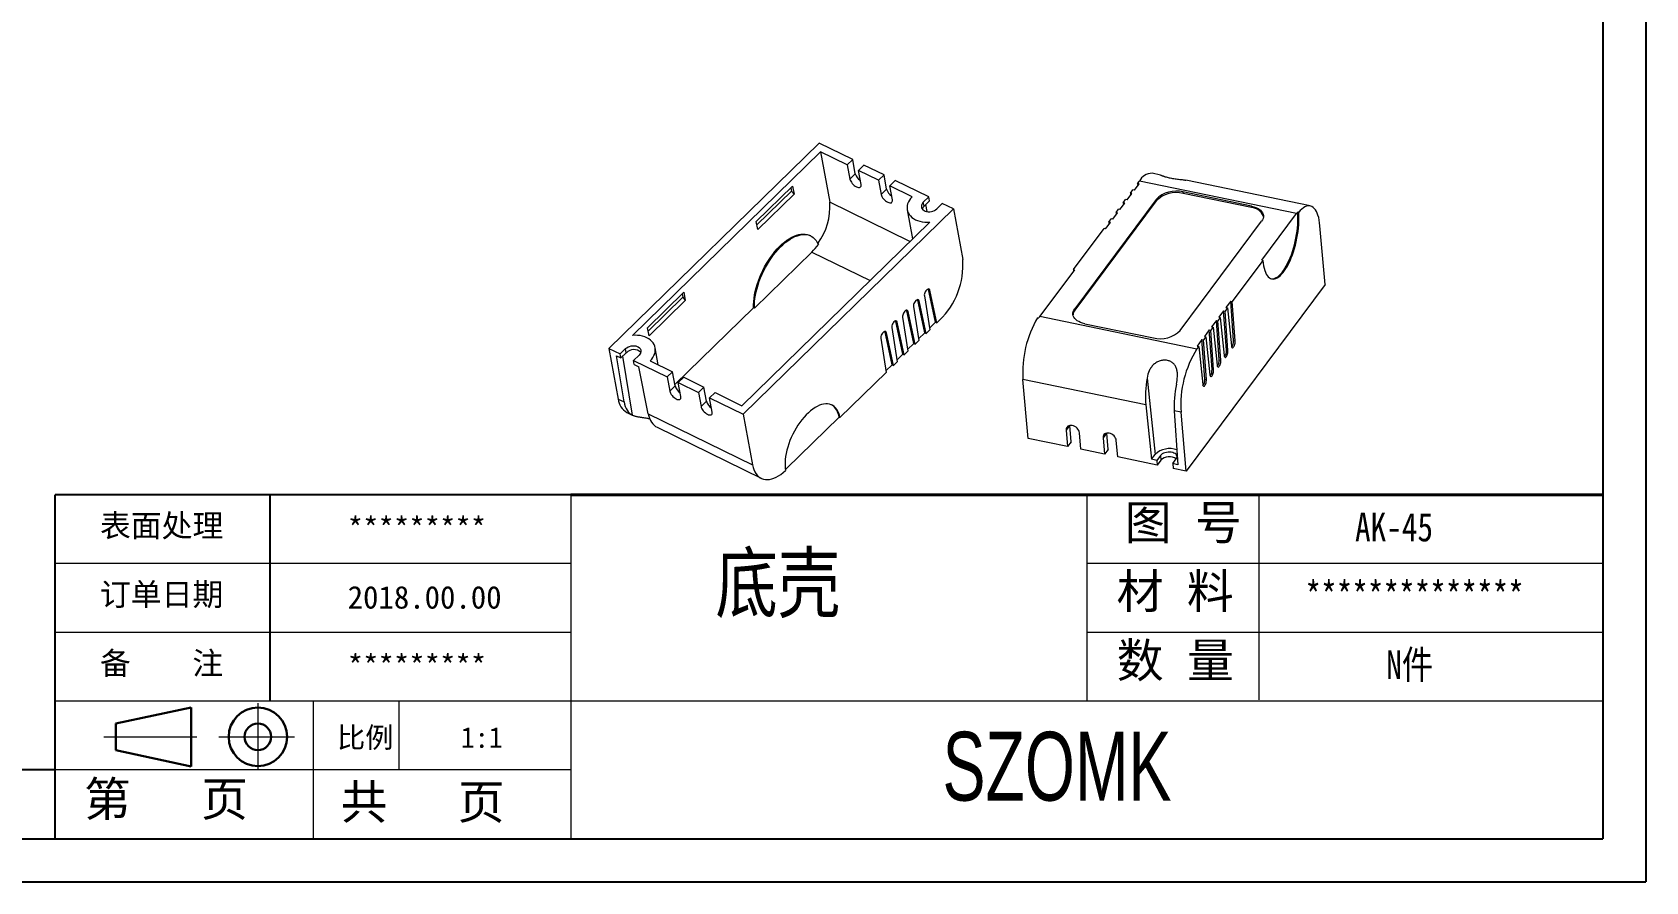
# Model space of a CAD drawing. Header units: inches. Extents: x 1696 to 2418, y 390 to 607.
# Drawn here: x 2223.6 to 2418.1, y 389.6 to 492 of the extents above; entities that cross this region are included whole.
import ezdxf

# ---------------------------------------------------------------- set-up
doc = ezdxf.new("R2010")
doc.units = ezdxf.units.IN
doc.header["$LTSCALE"] = 15
doc.linetypes.add('CENTER2', pattern=[28.575, 19.05, -3.175, 3.175, -3.175])
doc.layers.add('文字', color=81, linetype='Continuous')
for name, color, linetype, lineweight in [('粗实线', 7, 'Continuous', 30), ('细实线', 3, 'Continuous', 9), ('细点划线', 2, 'CENTER2', 9)]:
    doc.layers.add(name, color=color, linetype=linetype, lineweight=lineweight)
doc.styles.get("Standard").update_dxf_attribs({"font": 'txt', "bigfont": 'gbcbig.shx'})
doc.styles.add('宋体', font='', dxfattribs={"width": 0.8, "height": 3.5})
doc.styles.add('长仿宋', font='', dxfattribs={"width": 0.7, "height": 4})
doc.styles.get('宋体').set_extended_font_data('SimSun')
doc.styles.get('长仿宋').set_extended_font_data('SimSun')

msp = doc.modelspace()

# ---------------------------------------------------------------- linework, layer by layer
for p, q in [((2418.112, 607.341), (2418.112, 389.613)), ((2412.928, 602.157), (2412.928, 394.797)), ((2288.512, 436.269), (2226.304, 436.269)), ((2226.304, 394.797), (2226.304, 436.269)), ((2252.224, 411.386), (2252.224, 436.269)), ((2226.304, 403.092), (2115.367, 403.092)), ((2115.367, 394.797), (2412.928, 394.797)), ((2110.183, 389.613), (2418.112, 389.613))]:
    msp.add_line(p, q)
at = {"color": 7, "linetype": 'Continuous', "lineweight": 15}
for p, q in [((2318.442, 478.662), (2293.095, 453.906)), ((2322.488, 476.677), (2318.442, 478.662)), ((2318.596, 477.625), (2295.925, 455.482)), ((2321.832, 476.037), (2318.596, 477.625)), ((2318.596, 477.625), (2319.718, 471.53)), ((2321.832, 476.037), (2322.488, 476.677)), ((2322.802, 474.97), (2322.488, 476.677)), ((2321.832, 476.037), (2322.147, 474.33)), ((2322.147, 474.33), (2322.802, 474.97)), ((2323.836, 476.015), (2323.181, 475.375)), ((2323.495, 473.669), (2323.181, 475.375)), ((2325.608, 474.184), (2323.181, 475.375)), ((2326.264, 474.824), (2323.836, 476.015)), ((2325.608, 474.184), (2326.264, 474.824)), ((2326.578, 473.118), (2326.264, 474.824)), ((2359.617, 474.816), (2358.586, 475.029)), ((2310.864, 469.21), (2315.234, 473.479)), ((2310.937, 468.814), (2315.099, 472.88)), ((2315.026, 473.276), (2315.099, 472.88)), ((2315.099, 472.88), (2315.414, 472.504)), ((2315.234, 473.479), (2315.414, 472.504)), ((2325.608, 474.184), (2325.922, 472.478)), ((2325.922, 472.478), (2326.578, 473.118)), ((2327.612, 474.163), (2326.957, 473.522)), ((2329.654, 472.199), (2326.957, 473.522)), ((2327.271, 471.816), (2326.957, 473.522)), ((2331.658, 472.178), (2327.612, 474.163)), ((2355.97, 472.635), (2356.259, 473.022)), ((2356.449, 472.983), (2356.259, 473.022)), ((2356.449, 472.983), (2357.027, 473.758)), ((2356.836, 473.798), (2357.052, 474.088)), ((2357.027, 473.758), (2356.836, 473.798)), ((2356.836, 473.798), (2356.855, 473.528)), ((2375.997, 470.169), (2357.052, 474.088)), ((2370.576, 471.067), (2362.312, 472.777)), ((2362.312, 472.777), (2362.327, 472.606)), ((2377.658, 471.084), (2362.637, 474.191)), ((2315.414, 472.504), (2311.044, 468.235)), ((2331.658, 472.178), (2331.002, 471.537)), ((2331.092, 471.05), (2331.002, 471.537)), ((2331.748, 471.69), (2331.092, 471.05)), ((2331.466, 470.404), (2331.321, 471.274)), ((2331.748, 471.69), (2331.658, 472.178)), ((2332.62, 470.743), (2333.276, 471.384)), ((2334.624, 470.722), (2333.276, 471.384)), ((2359.076, 471.88), (2349.26, 458.702)), ((2359.091, 471.71), (2349.275, 458.532)), ((2354.717, 470.657), (2355.294, 471.433)), ((2355.104, 471.472), (2355.392, 471.86)), ((2355.294, 471.433), (2355.104, 471.472)), ((2355.104, 471.472), (2355.123, 471.203)), ((2355.583, 471.82), (2355.392, 471.86)), ((2355.583, 471.82), (2356.161, 472.595)), ((2356.161, 472.595), (2355.97, 472.635)), ((2355.97, 472.635), (2355.989, 472.366)), ((2359.091, 471.71), (2359.076, 471.88)), ((2370.591, 470.896), (2362.327, 472.606)), ((2370.591, 470.896), (2370.576, 471.067)), ((2309.124, 447.003), (2331.795, 469.146)), ((2309.277, 445.966), (2334.624, 470.722)), ((2311.044, 468.235), (2310.864, 469.21)), ((2329.058, 470.634), (2329.707, 467.106)), ((2334.624, 470.722), (2335.747, 464.627)), ((2352.985, 468.332), (2353.562, 469.107)), ((2353.371, 469.147), (2353.66, 469.534)), ((2353.562, 469.107), (2353.371, 469.147)), ((2353.371, 469.147), (2353.391, 468.877)), ((2353.851, 469.495), (2353.66, 469.534)), ((2353.851, 469.495), (2354.428, 470.27)), ((2354.238, 470.309), (2354.526, 470.697)), ((2354.428, 470.27), (2354.238, 470.309)), ((2354.238, 470.309), (2354.257, 470.04)), ((2354.717, 470.657), (2354.526, 470.697)), ((2361.975, 456.072), (2371.791, 469.25)), ((2371.811, 464.549), (2375.997, 470.169)), ((2376.27, 470.328), (2376.143, 470.354)), ((2317.419, 467.47), (2317.312, 467.522)), ((2349.113, 463.429), (2352.794, 468.371)), ((2352.985, 468.332), (2352.794, 468.371)), ((2379.456, 461.602), (2378.833, 468.7)), ((2310.632, 458.757), (2317.569, 465.533)), ((2349.24, 463.403), (2345.054, 457.783)), ((2349.24, 463.403), (2349.113, 463.429)), ((2349.113, 463.429), (2349.126, 463.251)), ((2371.938, 464.522), (2368.257, 459.581)), ((2371.811, 464.549), (2371.938, 464.522)), ((2379.456, 461.602), (2362.71, 439.122)), ((2297.754, 456.405), (2302.124, 460.674)), ((2297.827, 456.009), (2301.989, 460.075)), ((2302.303, 459.698), (2297.933, 455.43)), ((2301.916, 460.471), (2301.989, 460.075)), ((2301.989, 460.075), (2302.303, 459.698)), ((2302.124, 460.674), (2302.303, 459.698)), ((2330.327, 459.715), (2330.298, 459.794)), ((2330.489, 459.636), (2330.327, 459.715)), ((2331.168, 455.79), (2330.327, 459.715)), ((2331.33, 455.711), (2330.489, 459.636)), ((2331.126, 460.258), (2331.767, 456.138)), ((2331.638, 460.996), (2331.609, 461.075)), ((2331.8, 460.916), (2331.638, 460.996)), ((2332.479, 457.071), (2331.638, 460.996)), ((2332.641, 456.991), (2331.8, 460.916)), ((2368.066, 459.62), (2367.489, 458.845)), ((2368.066, 459.62), (2368.257, 459.581)), ((2368.411, 454.846), (2368.066, 459.62)), ((2368.602, 454.807), (2368.257, 459.581)), ((2310.524, 458.81), (2301.048, 449.556)), ((2310.632, 458.757), (2310.524, 458.81)), ((2327.705, 457.154), (2327.676, 457.233)), ((2328.504, 457.697), (2329.145, 453.577)), ((2329.016, 458.435), (2328.987, 458.514)), ((2329.178, 458.355), (2329.016, 458.435)), ((2329.857, 454.51), (2329.016, 458.435)), ((2330.019, 454.43), (2329.178, 458.355)), ((2329.815, 458.978), (2330.456, 454.857)), ((2332.641, 456.991), (2332.969, 457.311)), ((2344.783, 457.607), (2344.91, 457.58)), ((2345.054, 457.783), (2363.998, 453.864)), ((2349.26, 458.702), (2349.275, 458.532)), ((2366.334, 457.294), (2365.757, 456.519)), ((2366.334, 457.294), (2366.525, 457.255)), ((2366.679, 452.521), (2366.334, 457.294)), ((2366.813, 457.643), (2366.525, 457.255)), ((2366.87, 452.481), (2366.525, 457.255)), ((2367.2, 458.457), (2366.623, 457.682)), ((2366.623, 457.682), (2366.813, 457.643)), ((2366.813, 457.643), (2367.291, 453.046)), ((2367.2, 458.457), (2367.391, 458.418)), ((2367.545, 453.683), (2367.2, 458.457)), ((2367.68, 458.805), (2367.391, 458.418)), ((2367.736, 453.644), (2367.391, 458.418)), ((2367.489, 458.845), (2367.68, 458.805)), ((2367.68, 458.805), (2368.157, 454.209)), ((2297.933, 455.43), (2297.754, 456.405)), ((2326.394, 455.874), (2326.365, 455.953)), ((2326.556, 455.794), (2326.394, 455.874)), ((2327.235, 451.949), (2326.394, 455.874)), ((2327.397, 451.869), (2326.556, 455.794)), ((2327.193, 456.417), (2327.834, 452.296)), ((2327.867, 457.075), (2327.705, 457.154)), ((2328.546, 453.229), (2327.705, 457.154)), ((2328.708, 453.15), (2327.867, 457.075)), ((2330.424, 455.063), (2331.168, 455.79)), ((2331.168, 455.79), (2331.33, 455.711)), ((2331.33, 455.711), (2331.767, 456.138)), ((2331.735, 456.344), (2332.479, 457.071)), ((2332.479, 457.071), (2332.641, 456.991)), ((2350.475, 456.885), (2358.739, 455.175)), ((2365.081, 455.317), (2364.792, 454.929)), ((2365.468, 456.132), (2364.89, 455.357)), ((2364.89, 455.357), (2365.081, 455.317)), ((2365.081, 455.317), (2365.558, 450.721)), ((2365.468, 456.132), (2365.659, 456.092)), ((2365.813, 451.358), (2365.468, 456.132)), ((2365.947, 456.48), (2365.659, 456.092)), ((2366.003, 451.318), (2365.659, 456.092)), ((2365.757, 456.519), (2365.947, 456.48)), ((2365.947, 456.48), (2366.425, 451.884)), ((2293.095, 453.906), (2294.444, 453.244)), ((2293.095, 453.906), (2294.217, 447.81)), ((2294.444, 453.244), (2295.099, 453.884)), ((2294.534, 452.756), (2295.189, 453.397)), ((2295.189, 453.397), (2295.099, 453.884)), ((2299.038, 451.951), (2298.662, 453.994)), ((2325.882, 455.136), (2326.523, 451.016)), ((2328.708, 453.15), (2329.145, 453.577)), ((2329.113, 453.783), (2329.857, 454.51)), ((2329.857, 454.51), (2330.019, 454.43)), ((2330.019, 454.43), (2330.456, 454.857)), ((2364.215, 454.154), (2363.998, 453.864)), ((2364.602, 454.969), (2364.024, 454.194)), ((2364.024, 454.194), (2364.215, 454.154)), ((2364.215, 454.154), (2364.692, 449.558)), ((2364.602, 454.969), (2364.792, 454.929)), ((2364.947, 450.195), (2364.602, 454.969)), ((2365.137, 450.156), (2364.792, 454.929)), ((2367.545, 453.683), (2367.736, 453.644)), ((2368.411, 454.846), (2368.602, 454.807)), ((2294.918, 447.467), (2293.994, 453.021)), ((2293.994, 453.021), (2294.534, 452.756)), ((2294.534, 452.756), (2294.444, 453.244)), ((2296.718, 453.09), (2296.062, 452.45)), ((2296.152, 451.962), (2296.062, 452.45)), ((2296.062, 452.45), (2300.108, 450.465)), ((2296.152, 451.962), (2296.691, 451.698)), ((2297.832, 446.037), (2296.691, 451.698)), ((2298.066, 452.428), (2300.763, 451.105)), ((2326.491, 451.222), (2327.235, 451.949)), ((2327.235, 451.949), (2327.397, 451.869)), ((2327.397, 451.869), (2327.834, 452.296)), ((2327.802, 452.502), (2328.546, 453.229)), ((2328.546, 453.229), (2328.708, 453.15)), ((2366.679, 452.521), (2366.87, 452.481)), ((2300.108, 450.465), (2300.763, 451.105)), ((2300.108, 450.465), (2300.422, 448.758)), ((2301.077, 449.399), (2300.763, 451.105)), ((2302.112, 450.443), (2301.456, 449.803)), ((2301.77, 448.097), (2301.456, 449.803)), ((2301.456, 449.803), (2303.883, 448.612)), ((2302.112, 450.443), (2304.539, 449.252)), ((2320.951, 445.573), (2326.523, 451.016)), ((2357.827, 447.101), (2343.015, 450.166)), ((2343.638, 443.067), (2343.015, 450.166)), ((2357.976, 450.342), (2358.961, 441.126)), ((2364.947, 450.195), (2365.137, 450.156)), ((2365.813, 451.358), (2366.003, 451.318)), ((2294.217, 447.81), (2294.918, 447.467)), ((2301.077, 449.399), (2300.422, 448.758)), ((2303.883, 448.612), (2304.539, 449.252)), ((2303.883, 448.612), (2304.198, 446.906)), ((2304.853, 447.546), (2304.198, 446.906)), ((2304.853, 447.546), (2304.539, 449.252)), ((2305.887, 448.591), (2305.232, 447.951)), ((2305.546, 446.244), (2305.232, 447.951)), ((2305.232, 447.951), (2309.277, 445.966)), ((2305.887, 448.591), (2309.124, 447.003)), ((2295.247, 446.198), (2295.905, 445.875)), ((2297.832, 446.037), (2310.4, 439.87)), ((2309.277, 445.966), (2310.4, 439.87)), ((2320.843, 445.626), (2314.506, 439.437)), ((2320.843, 445.626), (2320.951, 445.573)), ((2357.827, 447.101), (2358.528, 440.544)), ((2362.087, 446.22), (2361.261, 446.391)), ((2361.261, 446.391), (2361.707, 439.887)), ((2362.71, 439.122), (2362.087, 446.22)), ((2298.904, 444.403), (2311.429, 438.258)), ((2348.232, 444.068), (2348.406, 442.081)), ((2348.839, 442.662), (2348.667, 444.623)), ((2349.995, 441.752), (2349.821, 443.74)), ((2353.289, 441.742), (2353.117, 443.702)), ((2348.406, 442.081), (2343.638, 443.067)), ((2348.839, 442.662), (2348.406, 442.081)), ((2352.856, 441.16), (2349.995, 441.752)), ((2352.682, 443.148), (2352.856, 441.16)), ((2353.289, 441.742), (2352.856, 441.16)), ((2354.445, 440.831), (2354.271, 442.819)), ((2359.214, 439.845), (2354.445, 440.831)), ((2358.528, 440.544), (2358.961, 441.126)), ((2359.164, 440.413), (2358.528, 440.544)), ((2359.597, 440.994), (2359.164, 440.413)), ((2359.164, 440.413), (2359.214, 439.845)), ((2359.647, 440.426), (2359.214, 439.845)), ((2359.597, 440.994), (2359.647, 440.426)), ((2361.071, 440.018), (2361.504, 440.6)), ((2361.071, 440.018), (2361.121, 439.45)), ((2361.707, 439.887), (2361.071, 440.018)), ((2362.71, 439.122), (2361.121, 439.45))]:
    msp.add_line(p, q, dxfattribs=at)
at = {"color": 8, "linetype": 'Continuous', "lineweight": 15}
for p, q in [((2329.381, 466.788), (2319.718, 471.53)), ((2317.569, 465.533), (2324.576, 462.095)), ((2295.949, 445.854), (2294.763, 452.98)), ((2348.641, 444.618), (2348.232, 444.068)), ((2353.091, 443.698), (2352.682, 443.148))]:
    msp.add_line(p, q, dxfattribs=at)
at = {"color": 7, "linetype": 'Continuous', "lineweight": 15, "flags": 128}
for points in [[(2322.147, 474.33), (2322.181, 474.205), (2322.241, 474.072), (2322.323, 473.936), (2322.423, 473.802), (2322.54, 473.676), (2322.666, 473.563), (2322.799, 473.466), (2322.933, 473.39), (2323.062, 473.337), (2323.182, 473.31), (2323.289, 473.309), (2323.377, 473.334), (2323.444, 473.386), (2323.487, 473.46), (2323.504, 473.556), (2323.495, 473.669)], [(2325.922, 472.478), (2325.957, 472.352), (2326.017, 472.219), (2326.098, 472.083), (2326.199, 471.95), (2326.315, 471.824), (2326.442, 471.71), (2326.575, 471.613), (2326.709, 471.537), (2326.838, 471.484), (2326.958, 471.457), (2327.065, 471.456), (2327.153, 471.482), (2327.22, 471.533), (2327.262, 471.608), (2327.28, 471.703), (2327.271, 471.816)], [(2329.654, 472.199), (2329.471, 472.001), (2329.319, 471.792), (2329.197, 471.575), (2329.109, 471.353), (2329.054, 471.128), (2329.035, 470.903), (2329.05, 470.68), (2329.1, 470.464), (2329.184, 470.257), (2329.301, 470.06), (2329.45, 469.877), (2329.629, 469.71), (2329.835, 469.561), (2330.066, 469.432), (2330.319, 469.324), (2330.591, 469.239), (2330.878, 469.179), (2331.177, 469.143), (2331.484, 469.132), (2331.795, 469.146)], [(2331.002, 471.537), (2330.896, 471.413), (2330.82, 471.279), (2330.778, 471.141), (2330.772, 471.003), (2330.801, 470.869), (2330.864, 470.744), (2330.959, 470.633), (2331.084, 470.54), (2331.233, 470.466), (2331.402, 470.416), (2331.585, 470.39), (2331.776, 470.39), (2331.968, 470.416), (2332.154, 470.466), (2332.329, 470.539), (2332.486, 470.633), (2332.62, 470.743)], [(2370.576, 471.067), (2370.837, 471.001), (2371.08, 470.917), (2371.3, 470.815), (2371.495, 470.697), (2371.662, 470.565), (2371.798, 470.42), (2371.902, 470.265), (2371.971, 470.102), (2372.006, 469.933), (2372.005, 469.761), (2371.968, 469.588), (2371.897, 469.417), (2371.791, 469.25)], [(2378.833, 468.7), (2378.794, 469.051), (2378.741, 469.38), (2378.674, 469.685), (2378.593, 469.964), (2378.499, 470.216), (2378.393, 470.438), (2378.275, 470.63), (2378.146, 470.791), (2378.007, 470.919), (2377.858, 471.013), (2377.701, 471.073), (2377.537, 471.099), (2377.366, 471.09), (2377.19, 471.047), (2377.01, 470.969), (2376.827, 470.857), (2376.641, 470.712), (2376.455, 470.536), (2376.27, 470.328)], [(2371.938, 464.522), (2371.975, 464.189), (2372.026, 463.877), (2372.09, 463.588), (2372.168, 463.324), (2372.258, 463.086), (2372.359, 462.877), (2372.473, 462.697), (2372.596, 462.548), (2372.73, 462.43), (2372.872, 462.345), (2373.022, 462.292), (2373.18, 462.273), (2373.343, 462.287), (2373.511, 462.335), (2373.683, 462.415), (2373.858, 462.528), (2374.035, 462.673), (2374.211, 462.849), (2374.388, 463.054), (2374.562, 463.288), (2374.733, 463.548), (2374.9, 463.834), (2375.062, 464.142), (2375.218, 464.473), (2375.367, 464.822), (2375.507, 465.188), (2375.639, 465.569), (2375.76, 465.961), (2375.871, 466.364), (2375.97, 466.773), (2376.057, 467.186), (2376.132, 467.601), (2376.193, 468.015), (2376.241, 468.425), (2376.275, 468.829), (2376.295, 469.223), (2376.301, 469.606), (2376.292, 469.975), (2376.27, 470.328)], [(2372.977, 462.304), (2373.053, 462.299), (2373.216, 462.314), (2373.384, 462.361), (2373.556, 462.442), (2373.731, 462.555), (2373.907, 462.7), (2374.084, 462.875), (2374.26, 463.08), (2374.435, 463.314), (2374.606, 463.574), (2374.773, 463.86), (2374.935, 464.169), (2375.091, 464.499), (2375.24, 464.848), (2375.38, 465.214), (2375.512, 465.595), (2375.633, 465.988), (2375.744, 466.39), (2375.843, 466.799), (2375.93, 467.213), (2376.005, 467.628), (2376.066, 468.041), (2376.114, 468.451), (2376.148, 468.855), (2376.168, 469.25), (2376.174, 469.633), (2376.165, 470.001), (2376.143, 470.354)], [(2310.524, 458.81), (2310.524, 459.181), (2310.546, 459.566), (2310.589, 459.964), (2310.653, 460.371), (2310.738, 460.787), (2310.843, 461.208), (2310.968, 461.633), (2311.112, 462.059), (2311.275, 462.485), (2311.454, 462.906), (2311.65, 463.323), (2311.862, 463.731), (2312.088, 464.13), (2312.327, 464.516), (2312.577, 464.888), (2312.838, 465.245), (2313.109, 465.583), (2313.386, 465.901), (2313.67, 466.198), (2313.959, 466.471), (2314.251, 466.72), (2314.544, 466.944), (2314.837, 467.14), (2315.129, 467.308), (2315.417, 467.446), (2315.701, 467.555), (2315.978, 467.634), (2316.248, 467.682), (2316.509, 467.699), (2316.759, 467.685), (2316.997, 467.639), (2317.222, 467.563), (2317.312, 467.522)], [(2310.632, 458.757), (2310.632, 459.128), (2310.654, 459.513), (2310.697, 459.911), (2310.761, 460.318), (2310.846, 460.734), (2310.951, 461.155), (2311.076, 461.58), (2311.22, 462.006), (2311.382, 462.432), (2311.562, 462.853), (2311.758, 463.27), (2311.97, 463.678), (2312.196, 464.077), (2312.435, 464.463), (2312.685, 464.835), (2312.946, 465.192), (2313.217, 465.53), (2313.494, 465.848), (2313.778, 466.145), (2314.067, 466.418), (2314.359, 466.668), (2314.652, 466.891), (2314.945, 467.087), (2315.237, 467.255), (2315.525, 467.393), (2315.809, 467.503), (2316.086, 467.581), (2316.356, 467.629), (2316.617, 467.646), (2316.867, 467.632), (2317.105, 467.586), (2317.33, 467.51), (2317.541, 467.404), (2317.736, 467.267), (2317.915, 467.102), (2318.076, 466.908), (2318.219, 466.687), (2318.343, 466.44)], [(2330.489, 459.636), (2330.458, 459.718), (2330.407, 459.772), (2330.339, 459.795), (2330.26, 459.786), (2330.173, 459.744), (2330.085, 459.672), (2330.001, 459.576), (2329.928, 459.462), (2329.869, 459.336), (2329.83, 459.208), (2329.811, 459.086), (2329.815, 458.978)], [(2331.8, 460.916), (2331.769, 460.998), (2331.718, 461.053), (2331.65, 461.076), (2331.571, 461.066), (2331.484, 461.024), (2331.396, 460.953), (2331.312, 460.857), (2331.239, 460.742), (2331.181, 460.617), (2331.141, 460.489), (2331.122, 460.367), (2331.126, 460.258)], [(2327.867, 457.075), (2327.836, 457.157), (2327.785, 457.211), (2327.717, 457.234), (2327.637, 457.225), (2327.551, 457.183), (2327.463, 457.111), (2327.379, 457.015), (2327.306, 456.901), (2327.247, 456.775), (2327.208, 456.647), (2327.189, 456.525), (2327.193, 456.417)], [(2329.178, 458.355), (2329.147, 458.437), (2329.096, 458.492), (2329.028, 458.515), (2328.949, 458.505), (2328.862, 458.463), (2328.774, 458.392), (2328.69, 458.296), (2328.617, 458.181), (2328.558, 458.056), (2328.519, 457.928), (2328.5, 457.806), (2328.504, 457.697)], [(2350.475, 456.885), (2350.214, 456.951), (2349.971, 457.035), (2349.751, 457.137), (2349.556, 457.255), (2349.389, 457.387), (2349.253, 457.532), (2349.149, 457.687), (2349.08, 457.85), (2349.045, 458.019), (2349.046, 458.191), (2349.083, 458.364), (2349.154, 458.535), (2349.26, 458.702)], [(2298.066, 452.428), (2298.248, 452.626), (2298.401, 452.835), (2298.523, 453.052), (2298.611, 453.275), (2298.666, 453.5), (2298.685, 453.725), (2298.67, 453.947), (2298.62, 454.163), (2298.536, 454.371), (2298.418, 454.568), (2298.269, 454.751), (2298.091, 454.918), (2297.885, 455.067), (2297.654, 455.196), (2297.401, 455.304), (2297.129, 455.388), (2296.842, 455.449), (2296.543, 455.485), (2296.236, 455.496), (2295.925, 455.482)], [(2326.556, 455.794), (2326.525, 455.876), (2326.474, 455.931), (2326.406, 455.954), (2326.326, 455.944), (2326.24, 455.902), (2326.152, 455.831), (2326.068, 455.735), (2325.995, 455.62), (2325.936, 455.495), (2325.897, 455.367), (2325.878, 455.245), (2325.882, 455.136)], [(2295.099, 453.884), (2295.234, 453.995), (2295.391, 454.089), (2295.566, 454.162), (2295.752, 454.212), (2295.944, 454.237), (2296.135, 454.237), (2296.318, 454.212), (2296.487, 454.161), (2296.636, 454.088), (2296.76, 453.994), (2296.856, 453.883), (2296.919, 453.759), (2296.948, 453.625), (2296.941, 453.487), (2296.9, 453.348), (2296.824, 453.215), (2296.718, 453.09)], [(2367.291, 453.046), (2367.309, 452.947), (2367.341, 452.875), (2367.384, 452.835), (2367.436, 452.829), (2367.493, 452.858), (2367.551, 452.919), (2367.606, 453.01), (2367.655, 453.123), (2367.695, 453.252), (2367.723, 453.387), (2367.737, 453.521), (2367.736, 453.644)], [(2368.157, 454.209), (2368.175, 454.11), (2368.207, 454.038), (2368.251, 453.998), (2368.302, 453.992), (2368.359, 454.021), (2368.417, 454.082), (2368.472, 454.173), (2368.521, 454.286), (2368.561, 454.415), (2368.589, 454.55), (2368.603, 454.684), (2368.602, 454.807)], [(2366.425, 451.884), (2366.443, 451.785), (2366.475, 451.713), (2366.518, 451.672), (2366.57, 451.666), (2366.627, 451.695), (2366.684, 451.757), (2366.74, 451.847), (2366.789, 451.96), (2366.829, 452.089), (2366.857, 452.225), (2366.87, 452.358), (2366.87, 452.481)], [(2364.692, 449.558), (2364.711, 449.459), (2364.743, 449.387), (2364.786, 449.347), (2364.838, 449.341), (2364.894, 449.37), (2364.952, 449.431), (2365.007, 449.522), (2365.057, 449.635), (2365.096, 449.764), (2365.124, 449.899), (2365.138, 450.033), (2365.137, 450.156)], [(2365.558, 450.721), (2365.577, 450.622), (2365.609, 450.55), (2365.652, 450.51), (2365.704, 450.504), (2365.76, 450.532), (2365.818, 450.594), (2365.874, 450.684), (2365.923, 450.798), (2365.963, 450.926), (2365.99, 451.062), (2366.004, 451.196), (2366.003, 451.318)], [(2300.422, 448.758), (2300.457, 448.633), (2300.516, 448.5), (2300.598, 448.364), (2300.699, 448.23), (2300.815, 448.104), (2300.942, 447.991), (2301.075, 447.894), (2301.208, 447.818), (2301.338, 447.765), (2301.458, 447.738), (2301.564, 447.737), (2301.652, 447.763), (2301.719, 447.814), (2301.762, 447.889), (2301.779, 447.984), (2301.77, 448.097)], [(2304.198, 446.906), (2304.232, 446.78), (2304.292, 446.647), (2304.374, 446.511), (2304.474, 446.378), (2304.591, 446.252), (2304.717, 446.138), (2304.85, 446.042), (2304.984, 445.965), (2305.113, 445.912), (2305.234, 445.885), (2305.34, 445.884), (2305.428, 445.91), (2305.495, 445.961), (2305.538, 446.036), (2305.555, 446.131), (2305.546, 446.244)], [(2320.951, 445.573), (2320.886, 445.857), (2320.8, 446.118), (2320.694, 446.355), (2320.569, 446.566), (2320.425, 446.75), (2320.263, 446.906), (2320.084, 447.032), (2319.89, 447.128), (2319.681, 447.193), (2319.459, 447.227), (2319.226, 447.23), (2318.983, 447.201), (2318.731, 447.141), (2318.472, 447.049), (2318.208, 446.928), (2317.941, 446.777), (2317.672, 446.598), (2317.403, 446.391), (2317.136, 446.158), (2316.872, 445.901), (2316.613, 445.621), (2316.361, 445.319), (2316.118, 444.999), (2315.885, 444.662), (2315.663, 444.31), (2315.455, 443.945), (2315.26, 443.57), (2315.082, 443.187), (2314.92, 442.8), (2314.776, 442.409), (2314.651, 442.018), (2314.545, 441.629), (2314.46, 441.245), (2314.395, 440.869), (2314.352, 440.502), (2314.33, 440.147), (2314.33, 439.807), (2314.351, 439.483), (2314.394, 439.178)], [(2349.821, 443.74), (2349.794, 443.881), (2349.737, 444.024), (2349.652, 444.162), (2349.544, 444.29), (2349.416, 444.403), (2349.273, 444.497), (2349.12, 444.568), (2348.964, 444.614), (2348.81, 444.632), (2348.665, 444.623), (2348.533, 444.586), (2348.42, 444.522), (2348.331, 444.435), (2348.268, 444.328), (2348.235, 444.204), (2348.232, 444.068)], [(2354.271, 442.819), (2354.244, 442.961), (2354.187, 443.103), (2354.103, 443.241), (2353.994, 443.369), (2353.866, 443.482), (2353.723, 443.576), (2353.57, 443.647), (2353.414, 443.693), (2353.26, 443.712), (2353.115, 443.702), (2352.983, 443.665), (2352.87, 443.602), (2352.781, 443.514), (2352.718, 443.407), (2352.685, 443.283), (2352.682, 443.148)], [(2310.4, 439.87), (2310.468, 439.572), (2310.557, 439.297), (2310.668, 439.047), (2310.799, 438.823), (2310.949, 438.628), (2311.118, 438.462), (2311.304, 438.326), (2311.507, 438.222), (2311.725, 438.15), (2311.957, 438.11), (2312.2, 438.102), (2312.455, 438.127), (2312.718, 438.185), (2312.989, 438.275), (2313.266, 438.396), (2313.546, 438.548), (2313.829, 438.73), (2314.112, 438.941), (2314.394, 439.178)], [(2361.504, 440.6), (2361.567, 440.71), (2361.596, 440.823), (2361.589, 440.935), (2361.547, 441.043), (2361.471, 441.142), (2361.363, 441.229), (2361.228, 441.302), (2361.07, 441.358), (2360.894, 441.394), (2360.706, 441.41), (2360.513, 441.405), (2360.321, 441.38), (2360.137, 441.334), (2359.968, 441.271), (2359.818, 441.191), (2359.693, 441.098), (2359.597, 440.994)]]:
    msp.add_lwpolyline(points, dxfattribs=at)
at = {"color": 7, "linetype": 'Continuous', "lineweight": 15}
for centre, radius, start, end in [((2324.201, 475.352), 1.45, 195.26135, 236.87362), ((2358.574, 473.328), 1.701, 89.61888, 153.46103), ((2327.977, 473.5), 1.45, 195.26135, 236.87362), ((2361.492, 469.447), 3.429, 76.17255, 134.79258), ((2312.467, 470.931), 7.276, 323.103, 4.71783), ((2331.613, 470.491), 0.764, 132.95679, 162.72764), ((2361.499, 469.307), 3.402, 75.91228, 135.05285), ((2370.472, 469.257), 1.644, 20.731, 85.84013), ((2379.631, 467.466), 4.529, 140.38502, 143.35941), ((2312.684, 470.488), 6.959, 314.5905, 324.42246), ((2326.556, 463.932), 9.217, 314.08712, 4.32568), ((2355.747, 451.072), 12.763, 149.20309, 184.07115), ((2349.34, 454.595), 5.342, 143.35386, 146.018), ((2350.06, 457.905), 1.005, 141.41745, 177.85077), ((2359.559, 458.505), 3.429, 256.17255, 314.79258), ((2296.071, 452.535), 1.233, 46.0559, 135.65665), ((2374.626, 447.146), 12.573, 147.70202, 184.22183), ((2366.421, 453.593), 1.127, 322.94766, 4.58035), ((2367.287, 454.756), 1.127, 322.94766, 4.58035), ((2365.555, 452.431), 1.127, 322.94766, 4.58035), ((2363.823, 450.105), 1.127, 322.94766, 4.58035), ((2364.689, 451.268), 1.127, 322.94766, 4.58035), ((2296.315, 448.014), 2.107, 185.55055, 239.54715), ((2302.477, 449.78), 1.45, 195.26135, 236.87362), ((2306.252, 447.928), 1.45, 195.26135, 236.87362), ((2318.862, 445.432), 1.991, 5.61059, 57.50605), ((2360.706, 439.342), 2.495, 69.38798, 134.36691), ((2360.672, 439.414), 1.441, 54.95729, 135.38568), ((2309.573, 444.487), 7.06, 312.83558, 314.33197)]:
    msp.add_arc(centre, radius, start, end, dxfattribs=at)
for centre, major_axis, ratio, start_param, end_param in [((2360.137, 450.202), (1.053, 5.501), 0.3840622, 1.6188749, 2.2412434), ((2363.571, 449.492), (1.214, 5.467), 0.3638064, 1.6298582, 2.2522266), ((2298.414, 450.881), (2.524, 4.999), 0.5007118, 2.5421577, 3.1645262), ((2301.328, 449.452), (2.408, 5.056), 0.5253515, 2.5302775, 3.135408)]:
    msp.add_ellipse(centre, major_axis=major_axis, ratio=ratio, start_param=start_param, end_param=end_param, dxfattribs=at)
for points, knots in [([(2359.616, 474.816), (2359.621, 474.814), (2359.63, 474.812), (2359.661, 474.798), (2359.709, 474.778), (2359.775, 474.75), (2359.855, 474.718), (2359.945, 474.685), (2360.041, 474.652), (2360.151, 474.617), (2360.304, 474.573), (2360.512, 474.519), (2360.779, 474.462), (2361.064, 474.411), (2361.354, 474.368), (2361.647, 474.33), (2361.933, 474.296), (2362.208, 474.262), (2362.446, 474.228), (2362.579, 474.201), (2362.637, 474.19)], [0, 0, 0, 0, 0.04054129, 0.08520725, 0.13026035, 0.17664192, 0.2235323, 0.26182912, 0.30043851, 0.34006307, 0.38005027, 0.45009143, 0.52225979, 0.59076099, 0.66124254, 0.7299214, 0.80049353, 0.87113881, 0.94354458, 1, 1, 1, 1]), ([(2361.514, 449.61), (2361.574, 449.911), (2361.621, 450.213), (2361.644, 450.667), (2361.643, 450.816), (2361.619, 451.107), (2361.596, 451.25), (2361.521, 451.521), (2361.471, 451.647), (2361.339, 451.881), (2361.257, 451.99), (2361.067, 452.175), (2360.958, 452.254), (2360.714, 452.381), (2360.583, 452.427), (2360.304, 452.486), (2360.157, 452.497), (2359.862, 452.484), (2359.711, 452.459), (2359.421, 452.373), (2359.278, 452.313), (2359.012, 452.16), (2358.889, 452.069), (2358.662, 451.859), (2358.561, 451.742), (2358.384, 451.492), (2358.307, 451.356), (2358.113, 450.941), (2358.029, 450.645), (2357.976, 450.342)], [0, 0, 0, 0, 0.125, 0.125, 0.1875, 0.1875, 0.25, 0.25, 0.3125, 0.3125, 0.375, 0.375, 0.4375, 0.4375, 0.5, 0.5, 0.5625, 0.5625, 0.625, 0.625, 0.6875, 0.6875, 0.75, 0.75, 0.8125, 0.8125, 0.875, 0.875, 1, 1, 1, 1]), ([(2295.949, 445.854), (2295.986, 445.838), (2296.062, 445.807), (2296.192, 445.765), (2296.338, 445.727), (2296.487, 445.695), (2296.636, 445.668), (2296.783, 445.644), (2296.94, 445.62), (2297.105, 445.595), (2297.278, 445.569), (2297.457, 445.541), (2297.644, 445.509), (2297.825, 445.474), (2297.949, 445.449), (2298.006, 445.435), (2298.012, 445.433)], [0, 0, 0, 0, 0.08904586, 0.17846692, 0.26924871, 0.36060929, 0.43081756, 0.50139997, 0.57329257, 0.64570938, 0.71594598, 0.78679136, 0.85972573, 0.93346019, 0.9936814, 1, 1, 1, 1])]:
    msp.add_open_spline(points, degree=3, knots=knots, dxfattribs=at)
at = {"layer": '粗实线', "color": 7, "lineweight": 40}
msp.add_line((2412.928, 436.269), (2288.512, 436.269), dxfattribs=at)
at = {"layer": '粗实线', "color": 7}
for p, q in [((2242.697, 410.61), (2233.634, 408.689)), ((2242.697, 410.61), (2242.697, 403.507)), ((2233.634, 408.689), (2233.634, 405.484)), ((2233.634, 405.484), (2242.697, 403.507))]:
    msp.add_line(p, q, dxfattribs=at)
for radius in [3.523, 1.603]:
    msp.add_circle((2250.763, 407.086), radius, dxfattribs=at)
at = {"layer": '细实线', "color": 7}
for p, q in [((2288.512, 436.269), (2288.512, 394.797)), ((2350.72, 436.269), (2350.72, 411.386)), ((2371.456, 436.269), (2371.456, 411.56)), ((2288.512, 427.975), (2226.304, 427.975)), ((2412.928, 427.975), (2350.72, 427.975)), ((2288.512, 419.68), (2226.304, 419.68)), ((2412.928, 419.68), (2350.72, 419.68)), ((2412.928, 411.386), (2226.304, 411.386)), ((2257.408, 411.386), (2257.408, 394.797)), ((2267.776, 411.386), (2267.776, 403.092)), ((2288.512, 403.092), (2226.304, 403.092))]:
    msp.add_line(p, q, dxfattribs=at)
at = {"layer": '细点划线', "color": 7}
for p, q in [((2250.763, 411.142), (2250.763, 403.092)), ((2232.189, 407.086), (2243.391, 407.086)), ((2246.051, 407.086), (2255.158, 407.086))]:
    msp.add_line(p, q, dxfattribs=at)

# ---------------------------------------------------------------- texts
at = {"char_height": 2.72775, "width": 1550.31963, "attachment_point": 1}
for s, insert in [('{\\fSimHei|b0|i0|c134|p49;表面处理}', (2231.714, 433.915)), ('{\\fSimHei|b0|i0|c134|p49;*********}', (2261.59, 433.564)), ('{\\fSimHei|b0|i0|c134|p49;订单日期}', (2231.714, 425.621)), ('{\\fSimHei|b0|i0|c134|p49;2018.00.00}', (2261.59, 425.27)), ('{\\fSimHei|b0|i0|c134|p49;备    注}', (2231.714, 417.326)), ('{\\fSimHei|b0|i0|c134|p49;*********}', (2261.59, 416.976))]:
    msp.add_mtext(s, dxfattribs=dict(at, insert=insert))
at = {"layer": '文字', "color": 0, "attachment_point": 1, "style": '宋体'}
for s, insert, char_height, width in [('{\\H1.111x;AK-45}', (2383.061, 434.102), 3.1104, 35.95972), ('底壳', (2305.921, 429.109), 6.912, 88.36743), ('{\\H1.111x;**************}', (2377.079, 425.808), 3.1104, 35.95972), ('{\\H1.111x;N件}', (2386.824, 417.514), 3.1104, 35.95972)]:
    msp.add_mtext(s, dxfattribs=dict(at, insert=insert, char_height=char_height, width=width))
at = {"layer": '粗实线', "insert": (2333.319, 407.686), "char_height": 8.2944, "width": 93.01349, "attachment_point": 1, "style": '长仿宋'}
msp.add_mtext('{\\fSTXinwei|b0|i0|c134|p2;SZOMK}', dxfattribs=at)
at = {"layer": '细实线', "color": 7, "attachment_point": 1}
for s, insert, char_height, width in [('{\\fSimSun|b0|i0|c134|p54;图 号}', (2355.281, 435.01), 4.1472, 20.736), ('{\\fSimSun|b0|i0|c134|p54;材 料   }', (2354.297, 426.716), 4.1472, 20.736), ('{\\fSimSun|b0|i0|c134|p54;数 量}', (2354.318, 418.38), 4.1472, 18.73757), ('{\\fSimSun|b0|i0|c134|p54;比例}', (2260.311, 408.245), 2.48832, 10.92295), ('{\\fSimSun|b0|i0|c134|p54;1:1}', (2275.215, 408.245), 2.48832, 10.92295), ('{\\fSimSun|b0|i0|c134|p54;第   页}', (2229.794, 401.666), 4.1472, 31.104), ('{\\fSimSun|b0|i0|c134|p54; 共   页}', (2257.916, 401.314), 4.1472, 31.104)]:
    msp.add_mtext(s, dxfattribs=dict(at, insert=insert, char_height=char_height, width=width))

doc.saveas('drawing.dxf')
